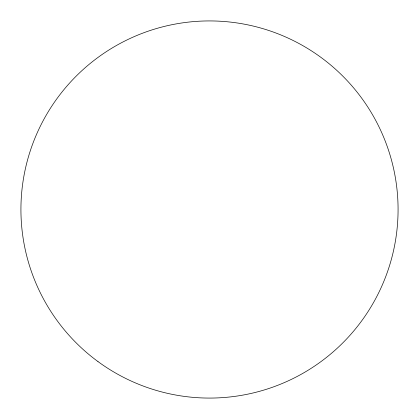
<?xml version="1.0" encoding="UTF-8"?>
<svg xmlns="http://www.w3.org/2000/svg" width="419" height="419" viewBox="0 0 419 419"><rect width="100%" height="100%" fill="white"/><g stroke="black" fill="none" stroke-linecap="round" stroke-linejoin="round"><path stroke-width="0.63" d="M97.962 361.555A188.576 188.576 0 0 0 396.95 230.068A188.576 188.576 0 0 0 133.588 36.882A188.576 188.576 0 0 0 97.962 361.555"/></g></svg>
